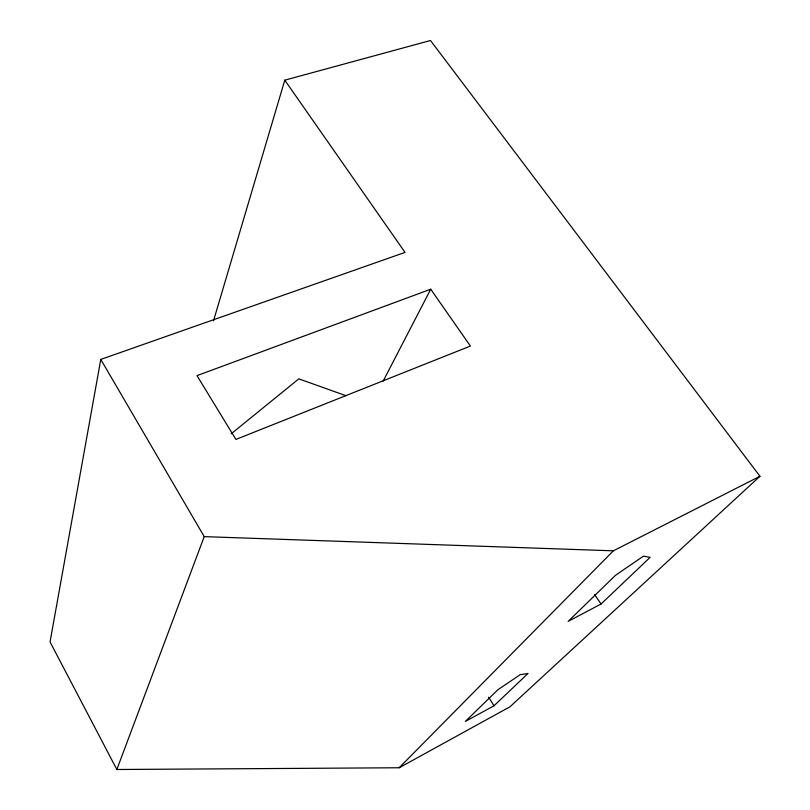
<?xml version="1.0" encoding="UTF-8"?>
<svg xmlns="http://www.w3.org/2000/svg" width="810" height="810" viewBox="0 0 810 810"><rect width="100%" height="100%" fill="white"/><g stroke="black" fill="none" stroke-linecap="round" stroke-linejoin="round"><path stroke-width="1.21" d="M284.786 80.17L405.02 252.396L100.784 359.417L50.048 641.945L116.843 769.5L399.178 767.758L510.006 706.765L759.952 476.26L430.485 40.5L284.786 80.17L213.496 320.882M116.843 769.5L204.221 536.635L100.784 359.417M383.16 381.105L430.728 289.21L470.408 346.052L235.902 439.425L197.002 375.627L430.728 289.21M399.178 767.758L613.362 550.82L759.952 476.26M494.029 705.763L527.999 673.474L520.202 674.669L497.897 689.745L465.315 721.457L494.029 705.763L488.612 697.248M601.05 604.007L650.136 557.331L643.454 556.146L615.458 575.343L568.134 621.391L601.05 604.007L594.631 594.621M231.184 433.806L298.829 378.847L346.143 395.766M204.221 536.635L613.362 550.82"/></g></svg>
